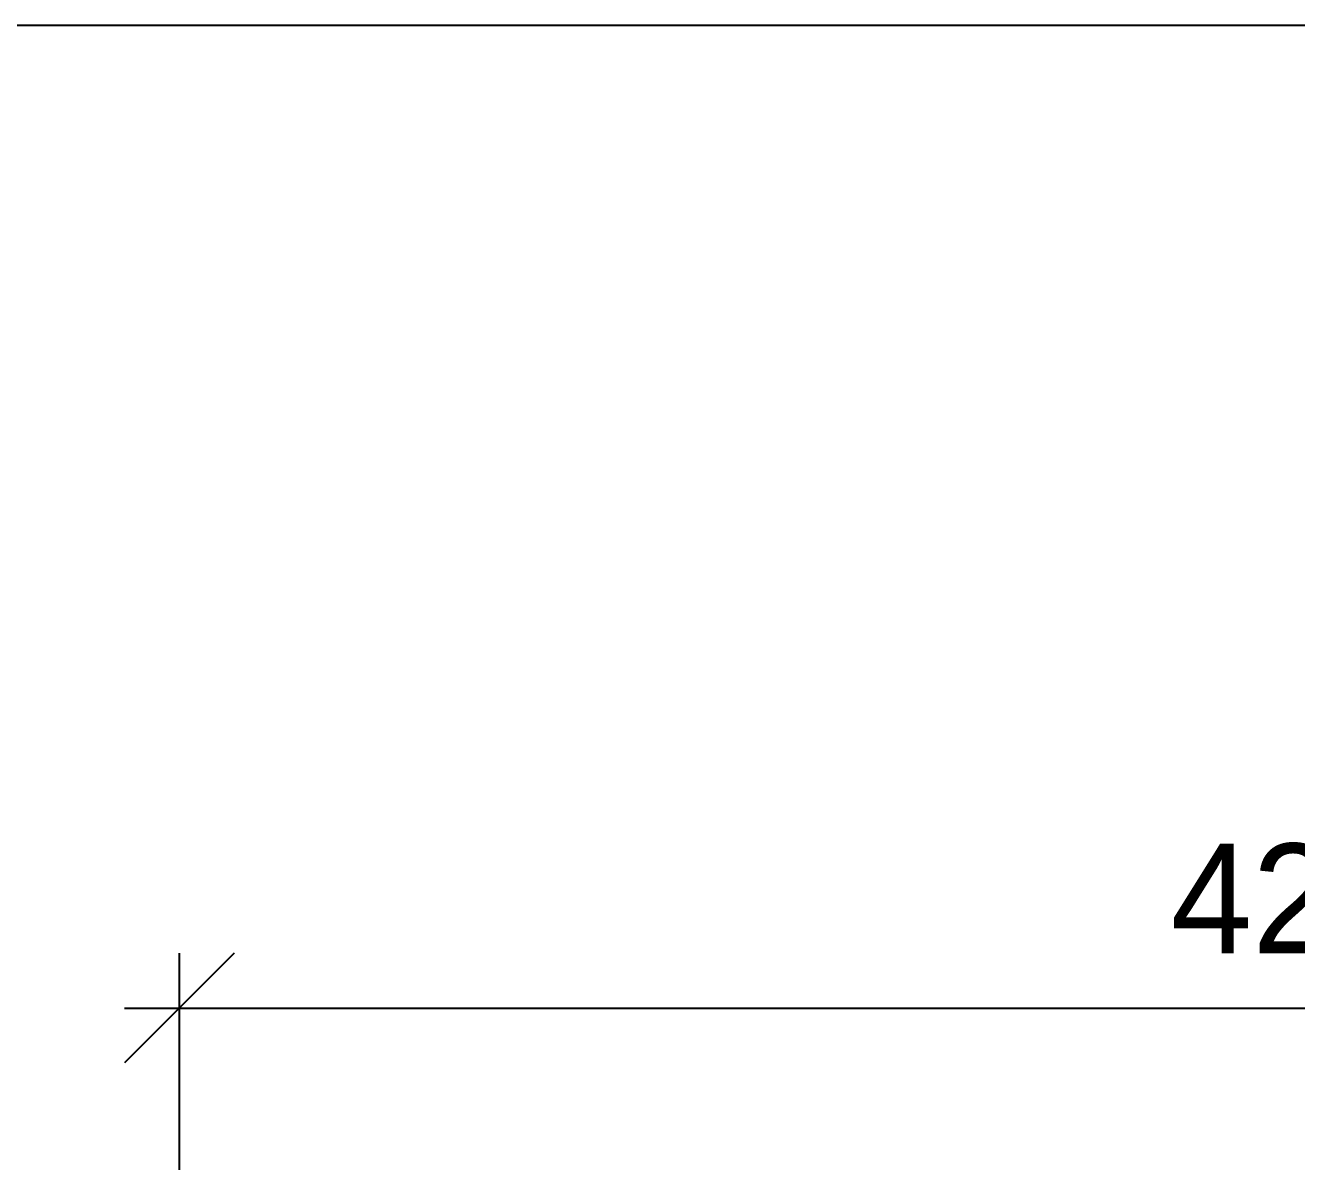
# Model space of a CAD drawing. Header units: millimetres. Extents: x 3103 to 179340, y -10977 to 70536.
# Drawn here: x 10976 to 13295, y 52948 to 55021 of the extents above; entities that cross this region are included whole.
import ezdxf

# ---------------------------------------------------------------- set-up
doc = ezdxf.new("R2010")
doc.units = ezdxf.units.MM
doc.header["$LTSCALE"] = 0.5
doc.layers.add('MEBEL', color=1, linetype='Continuous')
doc.styles.add('WROMLATS', font='wromlats.shx', dxfattribs={"bigfont": 'bigfont.shx'})
doc.dimstyles.new('juka', dxfattribs={"dimscale": 100, "dimtxt": 2, "dimasz": 2, "dimexe": 1, "dimexo": 1, "dimgap": 1, "dimtad": 1, "dimtoh": 1, "dimdec": 0, "dimzin": 0, "dimdsep": 46, "dimtxsty": 'WROMLATS', "dimblk": 'OBLIQUE', "dimcen": -3, "dimdle": 1, "dimclrd": 256, "dimclre": 256, "dimclrt": 256, "dimadec": 0, "dimazin": 0, "dimtfac": 1, "dimtdec": 0, "dimtix": 1, "dimtmove": 2, "dimatfit": 3, "dimldrblk": 'ORIGIN2', "dimfxl": 1, "dimtvp": 2.5, "dimtolj": 1, "dimtzin": 0, "dimarcsym": 0})

# ---------------------------------------------------------------- blocks, each defined once
blk = doc.blocks.new('_Oblique')
at = {"color": 0, "lineweight": -2}
blk.add_line((-0.5, -0.5), (0.5, 0.5), dxfattribs=at)
blk = doc.blocks.new('*D728')
at = {"layer": 'Defpoints', "color": 0, "transparency": 16777216}
for p in [(15469, 53228.1), (11256.7, 52796.8), (15469, 52796.7)]:
    blk.add_point(p, dxfattribs=at)
at = {"layer": 'MEBEL', "lineweight": -2, "transparency": 16777216}
for p, q in [((11256.7, 52896.8), (11256.7, 53328.1)), ((15469, 52896.7), (15469, 53328.1)), ((11156.7, 53228.1), (15569, 53228.1))]:
    blk.add_line(p, q, dxfattribs=at)
at = {"layer": 'MEBEL', "lineweight": -2, "transparency": 16777216, "xscale": 200, "yscale": 200, "zscale": 200, "rotation": 180}
blk.add_blockref('_Oblique', (11256.7, 53228.1), dxfattribs=at)
at = {"layer": 'MEBEL', "lineweight": -2, "transparency": 16777216, "xscale": 200, "yscale": 200, "zscale": 200}
blk.add_blockref('_Oblique', (15469, 53228.1), dxfattribs=at)
at = {"layer": 'MEBEL', "transparency": 16777216, "insert": (13362.8, 53428.1), "char_height": 200, "attachment_point": 5, "style": 'WROMLATS'}
blk.add_mtext('\\A1;4212', dxfattribs=at)
blk = doc.blocks.new('_Origin2')
at = {"color": 0, "linetype": 'ByBlock', "lineweight": -2}
blk.add_line((-0.5, 0), (-1, 0), dxfattribs=at)
for radius in [0.5, 0.25]:
    blk.add_circle((0, 0), radius, dxfattribs=at)

msp = doc.modelspace()

# ---------------------------------------------------------------- linework, layer by layer
at = {"layer": 'MEBEL'}
msp.add_lwpolyline([(3103, 26462.1), (30399.5, 26462.1), (30399.5, 55020.6), (3103, 55020.6)], close=True, dxfattribs=at)

# ---------------------------------------------------------------- dimensions: what is measured, and where the dimension line sits
dim = msp.add_linear_dim(base=(15469, 53228.1), p1=(11256.7, 52796.8), p2=(15469, 52796.7), dimstyle='juka', dxfattribs=at)
dim.commit()
dim.dimension.update_dxf_attribs({"geometry": '*D728', "text_midpoint": (13362.8, 53428.1)})

doc.saveas('drawing.dxf')
